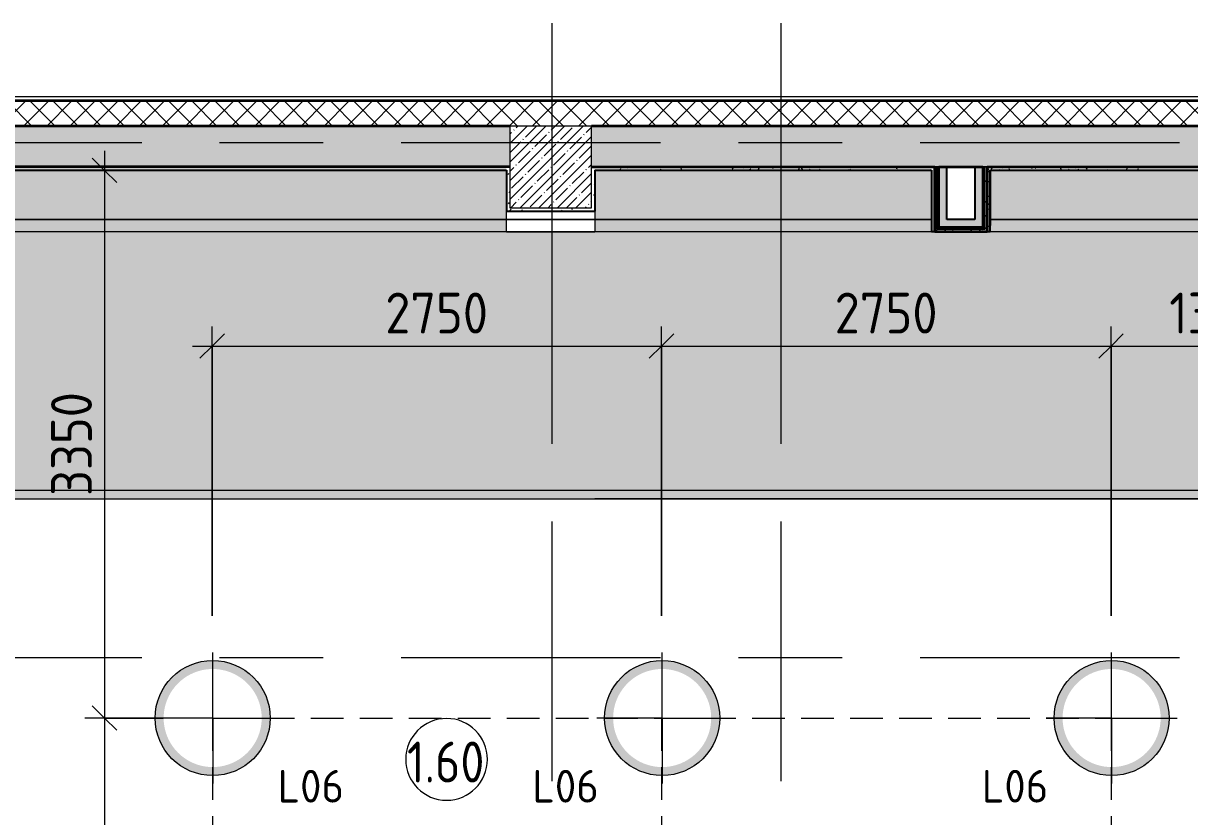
# Model space of a CAD drawing. Header units: millimetres. Extents: x 81425 to 274970, y -8553 to 29000.
# Drawn here: x 102574 to 109710, y 17176 to 22028 of the extents above; entities that cross this region are included whole.
import ezdxf

# ---------------------------------------------------------------- set-up
doc = ezdxf.new("R2010")
doc.units = ezdxf.units.MM
doc.linetypes.add('ADSK_Штрих_ш2 п1', pattern=[300, 200, -100])
doc.linetypes.add('Осевая', pattern=[3175, 635, -476.25, 1587.5, -476.25])
for name, color, linetype, lineweight in [('A-ANNO-DIMS', 7, 'Continuous', 9), ('A-ANNO-DIMS-100', 7, 'Continuous', 9), ('A-ANNO-NOTE', 7, 'Continuous', 9), ('A-AREA-IDEN', 7, 'Continuous', 9), ('A-DETL-2', 7, 'ADSK_Штрих_ш2 п1', 9), ('A-WALL', 7, 'Continuous', 9), ('E-LITE-EQPM-IDEN', 7, 'Continuous', 9), ('I-WALL', 7, 'Continuous', 9), ('S-COLS', 7, 'Continuous', 9), ('Оси', 7, 'Continuous', 9), ('Оси-2', 7, 'Осевая', 9)]:
    doc.layers.add(name, color=color, linetype=linetype, lineweight=lineweight)
for name, color, linetype, lineweight, true_color in [('A-CLNG-1', 7, 'Continuous', 9, 0xc0c0c0), ('A-WALL-1', 7, 'Continuous', 35, 0x3c3c3c), ('A-WALL-2', 7, 'Continuous', 25, 0x3c3c3c), ('A-WALL-4', 7, 'Continuous', 13, 0x3c3c3c), ('A-WALL-FNSH-1', 7, 'Continuous', 9, 0x3c3c3c), ('A-WALL-FNSH-2', 7, 'Continuous', 13, 0x3c3c3c)]:
    doc.layers.add(name, color=color, linetype=linetype, lineweight=lineweight, true_color=true_color)
doc.layers.add('A-CLNG-PATT-1', color=7, linetype='Continuous', lineweight=9, transparency=1)
doc.styles.add('GOST Common', font='GOST_Common.ttf', dxfattribs={"height": 200})
doc.styles.add('GOST Common_1', font='GOST_Common.ttf', dxfattribs={"width": 0.9, "height": 250})
doc.styles.add('ISOCPEUR', font='isocpeur.ttf', dxfattribs={"width": 0.9, "height": 250})
doc.dimstyles.new('ISO-2_5_0_9К_БОЛЬШОЙ_1', dxfattribs={"dimscale": 304.8, "dimtxt": 248.995294, "dimasz": 0.492126, "dimexe": 0.393701, "dimexo": 0.984252, "dimgap": 0, "dimtad": 1, "dimdec": 0, "dimrnd": 10, "dimzin": 0, "dimdsep": 46, "dimtxsty": 'ISOCPEUR', "dimblk1": 'OBLIQUE', "dimblk2": 'OBLIQUE', "dimsah": 1, "dimcen": 0.09, "dimdle": 0.393701, "dimazin": 0, "dimtfac": 1, "dimtdec": 4, "dimtix": 1, "dimtmove": 0, "dimatfit": 3, "dimfxl": 1, "dimtvp": 1, "dimtolj": 1, "dimtzin": 0, "dimarcsym": 2})
pattern_1 = [(0, (0, 0), (121.92, 30.48), [10.058, -81.382, 10.058, -81.382, -487.68]), (0, (0, 0), (121.92, 30.48), [-182.88, 10.058, -172.822, 10.058, -81.382, -213.36]), (0, (0, 0), (121.92, 30.48), [-457.2, 10.058, -50.902, 10.058, -142.342]), (120, (45.72, 15.24), (-87.356454, 90.345817), [10.058, -81.382, 10.058, -81.382, -487.68]), (120, (45.72, 15.24), (-87.356454, 90.345817), [-182.88, 10.058, -172.822, 10.058, -81.382, -213.36]), (120, (45.72, 15.24), (-87.356454, 90.345817), [-457.2, 10.058, -50.902, 10.058, -142.342]), (240, (60.96, 76.2), (-34.563546, -120.825817), [10.058, -81.382, 10.058, -81.382, -487.68]), (240, (60.96, 76.2), (-34.563546, -120.825817), [-182.88, 10.058, -172.822, 10.058, -81.382, -213.36]), (240, (60.96, 76.2), (-34.563546, -120.825817), [-457.2, 10.058, -50.902, 10.058, -142.342])]
pattern_2 = [(45, (0, 0), (-106.06602, 106.06602), []), (135, (0, 0), (-106.06602, -106.06602), [])]

# ---------------------------------------------------------------- blocks, each defined once
blk = doc.blocks.new('BSC_Колонна _Прямоугольная - 500х500-23282986-План расстановки осветительного оборудования 1 этажа в осях 23-33')
at = {"layer": 'S-COLS'}
h = blk.add_hatch(dxfattribs=at)
h.set_pattern_fill('FP_20', color=256, style=0, pattern_type=2)
h.set_pattern_definition([(45, (-105800, -21150), (-57.024626, 57.024626), []), (45, (-105742.975, -21150), (-57.024626, 57.024626), [100.806, -20.161, 3.353, -16.808])])
h.paths.add_polyline_path([(-250, -250), (250, -250), (250, 250), (-250, 250), (-250, -225.7)])
for p, q in [((250, 250), (-250, 250)), ((-250, 250), (-250, -250)), ((250, -250), (250, 250)), ((-250, -250), (250, -250))]:
    blk.add_line(p, q, dxfattribs=at)
blk = doc.blocks.new('Зашивка приборов отопления - Зашивка приборов отопления-33267402-План расстановки осветительного оборудования 1 этажа в осях 23-33')
at = {"layer": 'A-WALL'}
for p, q in [((101170, 20829), (101181, 20829)), ((101181, 20829), (101170, 20829)), ((101181, 20829), (105530, 20829)), ((105530, 20829), (101181, 20829)), ((105530, 20829), (106070, 20829)), ((106070, 20829), (105530, 20829)), ((106070, 20829), (108130, 20829)), ((108130, 20829), (106070, 20829)), ((101150, 20754), (105530, 20754)), ((105530, 20754), (106070, 20754)), ((106070, 20754), (108130, 20754))]:
    blk.add_line(p, q, dxfattribs=at)
blk = doc.blocks.new('Зашивка приборов отопления1 - Зашивка приборов отопления-33268338-План расстановки осветительного оборудования 1 этажа в осях 23-33')
at = {"layer": 'A-WALL'}
for p, q in [((108490, 20829), (110529, 20829)), ((110529, 20829), (108490, 20829)), ((108490, 20754), (110529, 20754))]:
    blk.add_line(p, q, dxfattribs=at)
blk = doc.blocks.new('DIMBLOCK66-План расстановки осветительного оборудования 1 этажа в осях 23-33')
at = {"layer": 'A-ANNO-DIMS-100', "lineweight": 20}
for p, q in [((103070.4, 21129), (102995.4, 21204)), ((103070.4, 21129), (103145.4, 21054)), ((103070.4, 17779), (102995.4, 17854)), ((103070.4, 17779), (103145.4, 17704))]:
    blk.add_line(p, q, dxfattribs=at)
at = {"layer": 'A-ANNO-DIMS-100'}
for p, q in [((103070.4, 21249), (103070.4, 17779)), ((102876.4, 21129), (103190.4, 21129)), ((103070.4, 21129), (102876.4, 21129)), ((103429, 17779), (102950.4, 17779)), ((103070.4, 17779), (103429, 17779))]:
    blk.add_line(p, q, dxfattribs=at)
at = {"layer": 'A-ANNO-DIMS-100', "color": 0, "insert": (102743.8, 19138), "char_height": 250, "width": 758.478, "attachment_point": 1, "rotation": 90, "line_spacing_factor": 1.149209, "style": 'ISOCPEUR'}
blk.add_mtext('3350', dxfattribs=at)
blk = doc.blocks.new('_Oblique')
at = {"color": 0, "linetype": 'ByBlock', "lineweight": -2}
blk.add_line((-0.5, -0.5), (0.5, 0.5), dxfattribs=at)
blk = doc.blocks.new('DIMBLOCK67-План расстановки осветительного оборудования 1 этажа в осях 23-33')
at = {"layer": 'A-ANNO-DIMS-100', "lineweight": 20}
for p, q in [((103070.4, 17779), (102995.4, 17854)), ((103070.4, 17779), (103145.4, 17704)), ((103070.4, 14879), (102995.4, 14954)), ((103070.4, 14879), (103145.4, 14804))]:
    blk.add_line(p, q, dxfattribs=at)
at = {"layer": 'A-ANNO-DIMS-100'}
for p, q in [((103429, 17779), (102950.4, 17779)), ((103070.4, 17779), (103070.4, 14759)), ((103070.4, 17779), (103429, 17779)), ((103429, 14879), (102950.4, 14879)), ((103070.4, 14879), (103429, 14879))]:
    blk.add_line(p, q, dxfattribs=at)
at = {"layer": 'A-ANNO-DIMS-100', "color": 0, "insert": (102743.8, 16013), "char_height": 250, "width": 758.478, "attachment_point": 1, "rotation": 90, "line_spacing_factor": 1.149209, "style": 'ISOCPEUR'}
blk.add_mtext('2900', dxfattribs=at)
blk = doc.blocks.new('DIMBLOCK68-План расстановки осветительного оборудования 1 этажа в осях 23-33')
at = {"layer": 'A-ANNO-DIMS-100'}
for p, q in [((103729, 18404.4), (103729, 20174.4)), ((106479, 18404.4), (106479, 20174.4)), ((103609, 20054.4), (106479, 20054.4)), ((103729, 20054.4), (103729, 18404.4)), ((106479, 20054.4), (106479, 18404.4))]:
    blk.add_line(p, q, dxfattribs=at)
at = {"layer": 'A-ANNO-DIMS-100', "lineweight": 20}
for p, q in [((103729, 20054.4), (103804, 20129.4)), ((106479, 20054.4), (106554, 20129.4)), ((103729, 20054.4), (103654, 19979.4)), ((106479, 20054.4), (106404, 19979.4))]:
    blk.add_line(p, q, dxfattribs=at)
at = {"layer": 'A-ANNO-DIMS-100', "color": 0, "insert": (104788, 20381.1), "char_height": 250, "width": 758.478, "attachment_point": 1, "line_spacing_factor": 1.149209, "style": 'ISOCPEUR'}
blk.add_mtext('2750', dxfattribs=at)
blk = doc.blocks.new('DIMBLOCK69-План расстановки осветительного оборудования 1 этажа в осях 23-33')
at = {"layer": 'A-ANNO-DIMS-100'}
for p, q in [((106479, 18404.4), (106479, 20174.4)), ((109229, 18404.4), (109229, 20174.4)), ((106479, 20054.4), (109229, 20054.4)), ((106479, 20054.4), (106479, 18404.4)), ((109229, 20054.4), (109229, 18404.4))]:
    blk.add_line(p, q, dxfattribs=at)
at = {"layer": 'A-ANNO-DIMS-100', "lineweight": 20}
for p, q in [((106479, 20054.4), (106554, 20129.4)), ((109229, 20054.4), (109304, 20129.4)), ((106479, 20054.4), (106404, 19979.4)), ((109229, 20054.4), (109154, 19979.4))]:
    blk.add_line(p, q, dxfattribs=at)
at = {"layer": 'A-ANNO-DIMS-100', "color": 0, "insert": (107538, 20381.1), "char_height": 250, "width": 758.478, "attachment_point": 1, "line_spacing_factor": 1.149209, "style": 'ISOCPEUR'}
blk.add_mtext('2750', dxfattribs=at)
blk = doc.blocks.new('DIMBLOCK70-План расстановки осветительного оборудования 1 этажа в осях 23-33')
at = {"layer": 'A-ANNO-DIMS-100'}
for p, q in [((109229, 18404.4), (109229, 20174.4)), ((110530, 19860.5), (110530, 20174.4)), ((109229, 20054.4), (110650, 20054.4)), ((109229, 20054.4), (109229, 18404.4)), ((110530, 20054.4), (110530, 19860.5))]:
    blk.add_line(p, q, dxfattribs=at)
at = {"layer": 'A-ANNO-DIMS-100', "lineweight": 20}
for p, q in [((109229, 20054.4), (109304, 20129.4)), ((110530, 20054.4), (110605, 20129.4)), ((109229, 20054.4), (109154, 19979.4)), ((110530, 20054.4), (110455, 19979.4))]:
    blk.add_line(p, q, dxfattribs=at)
at = {"layer": 'A-ANNO-DIMS-100', "color": 0, "insert": (109585, 20381.1), "char_height": 250, "width": 706.764, "attachment_point": 1, "line_spacing_factor": 1.149209, "style": 'ISOCPEUR'}
blk.add_mtext('1300', dxfattribs=at)
blk = doc.blocks.new('Марка_Помещения - Номер-25198446-План расстановки осветительного оборудования 1 этажа в осях 23-33')
at = {"layer": 'A-AREA-IDEN'}
for start, end in [(360, 180), (180, 360)]:
    blk.add_arc((0, 0), 2.5, start, end, dxfattribs=at)

msp = doc.modelspace()

# ---------------------------------------------------------------- hatches: boundary and pattern name
at = {"layer": 'A-ANNO-NOTE'}
h = msp.add_hatch(color=256, dxfattribs=at)
h.paths.add_polyline_path([(103732.5, 17427), (103760.1, 17428), (103787.6, 17431.3), (103814.7, 17436.7), (103841.3, 17444.2), (103867.2, 17453.8), (103892.3, 17465.3), (103916.5, 17478.8), (103939.4, 17494.2), (103961.1, 17511.3), (103981.4, 17530.1), (104000.2, 17550.4), (104019.5, 17575.1), (104032.7, 17595.1), (104046.2, 17619.2), (104057.8, 17644.3), (104067.3, 17670.2), (104074.8, 17696.8), (104080.7, 17727.4), (104083.5, 17751.4), (104084.6, 17779), (104083.5, 17806.6), (104080.2, 17834.1), (104074.8, 17861.2), (104067.3, 17887.8), (104057.8, 17913.7), (104046.2, 17938.8), (104032.7, 17962.9), (104017.3, 17985.9), (104000.2, 18007.6), (103981.4, 18027.9), (103961.1, 18046.7), (103939.4, 18063.8), (103916.5, 18079.2), (103892.3, 18092.7), (103867.2, 18104.2), (103841.3, 18113.8), (103814.7, 18121.3), (103787.6, 18126.7), (103760.1, 18130), (103732.5, 18131), (103704.9, 18130), (103677.4, 18126.7), (103650.3, 18121.3), (103623.7, 18113.8), (103597.8, 18104.2), (103572.7, 18092.7), (103548.6, 18079.2), (103525.6, 18063.8), (103503.9, 18046.7), (103483.6, 18027.9), (103464.8, 18007.6), (103447.7, 17985.9), (103432.4, 17962.9), (103418.9, 17938.8), (103407.3, 17913.7), (103397.7, 17887.8), (103390.2, 17861.2), (103384.8, 17834.1), (103381.6, 17806.6), (103380.5, 17779), (103381.6, 17751.4), (103384.8, 17723.9), (103390.2, 17696.8), (103397.7, 17670.2), (103407.3, 17644.3), (103418.9, 17619.2), (103432.4, 17595.1), (103447.7, 17572.1), (103464.8, 17550.4), (103483.6, 17530.1), (103503.9, 17511.3), (103525.6, 17494.2), (103548.6, 17478.8), (103572.7, 17465.3), (103597.8, 17453.8), (103623.7, 17444.2), (103650.3, 17436.7), (103677.4, 17431.3), (103704.9, 17428), (103723.3, 17427.1)])
h.paths.add_polyline_path([(103732.5, 17479), (103709, 17479.9), (103685.6, 17482.7), (103662.5, 17487.3), (103639.8, 17493.7), (103617.7, 17501.8), (103596.3, 17511.7), (103575.8, 17523.2), (103556.2, 17536.3), (103537.7, 17550.9), (103520.4, 17566.9), (103504.4, 17584.2), (103489.8, 17602.7), (103474.7, 17625.6), (103465.2, 17642.8), (103455.4, 17664.2), (103447.2, 17686.3), (103440.8, 17709), (103436.2, 17732.1), (103433.4, 17755.5), (103432.5, 17779), (103433.4, 17802.5), (103436.2, 17825.9), (103440.8, 17849), (103447.2, 17871.7), (103455.4, 17893.8), (103465.2, 17915.2), (103476.7, 17935.7), (103489.8, 17955.3), (103504.4, 17973.8), (103520.4, 17991.1), (103537.7, 18007.1), (103556.2, 18021.7), (103575.8, 18034.8), (103596.3, 18046.3), (103617.7, 18056.2), (103641.2, 18064.7), (103662.5, 18070.7), (103685.6, 18075.3), (103709, 18078.1), (103732.5, 18079), (103756.1, 18078.1), (103779.5, 18075.3), (103807.6, 18069.4), (103825.2, 18064.3), (103847.3, 18056.2), (103868.7, 18046.3), (103893.9, 18031.8), (103908.9, 18021.7), (103927.4, 18007.1), (103944.7, 17991.1), (103960.6, 17973.8), (103975.2, 17955.3), (103988.3, 17935.7), (103999.8, 17915.2), (104009.7, 17893.8), (104017.8, 17871.7), (104024.2, 17849), (104028.8, 17825.9), (104031.6, 17802.5), (104032.5, 17779), (104031.6, 17755.5), (104028, 17727.4), (104024.2, 17709), (104017.8, 17686.3), (104009.7, 17664.2), (103999.8, 17642.8), (103988.3, 17622.3), (103974, 17601.1), (103960.6, 17584.2), (103944.7, 17566.9), (103927.4, 17550.9), (103908.9, 17536.3), (103889.3, 17523.2), (103868.7, 17511.7), (103847.3, 17501.8), (103825.2, 17493.7), (103802.6, 17487.3), (103779.5, 17482.7), (103756.1, 17479.9), (103740.4, 17479.1)])
h = msp.add_hatch(color=256, dxfattribs=at)
h.paths.add_polyline_path([(106482.5, 17427), (106510.1, 17428), (106537.6, 17431.3), (106564.7, 17436.7), (106591.3, 17444.2), (106617.2, 17453.8), (106642.3, 17465.3), (106666.5, 17478.8), (106689.4, 17494.2), (106711.1, 17511.3), (106731.4, 17530.1), (106750.2, 17550.4), (106769.5, 17575.1), (106782.7, 17595.1), (106796.2, 17619.2), (106807.8, 17644.3), (106817.3, 17670.2), (106824.8, 17696.8), (106830.7, 17727.4), (106833.5, 17751.4), (106834.6, 17779), (106833.5, 17806.6), (106830.2, 17834.1), (106824.8, 17861.2), (106817.3, 17887.8), (106807.8, 17913.7), (106796.2, 17938.8), (106782.7, 17962.9), (106767.3, 17985.9), (106750.2, 18007.6), (106727.4, 18031.8), (106711.1, 18046.7), (106689.4, 18063.8), (106666.5, 18079.2), (106642.3, 18092.7), (106617.2, 18104.2), (106591.3, 18113.8), (106564.7, 18121.3), (106537.6, 18126.7), (106510.1, 18130), (106482.5, 18131), (106454.9, 18130), (106427.4, 18126.7), (106400.3, 18121.3), (106373.7, 18113.8), (106347.8, 18104.2), (106322.7, 18092.7), (106298.6, 18079.2), (106275.6, 18063.8), (106253.9, 18046.7), (106233.6, 18027.9), (106214.8, 18007.6), (106197.7, 17985.9), (106182.4, 17962.9), (106168.9, 17938.8), (106157.3, 17913.7), (106147.7, 17887.8), (106140.2, 17861.2), (106134.8, 17834.1), (106131.6, 17806.6), (106130.5, 17779), (106131.6, 17751.4), (106134.8, 17723.9), (106140.2, 17696.8), (106147.7, 17670.2), (106157.3, 17644.3), (106168.9, 17619.2), (106182.4, 17595.1), (106197.7, 17572.1), (106214.8, 17550.4), (106233.6, 17530.1), (106253.9, 17511.3), (106275.6, 17494.2), (106298.6, 17478.8), (106322.7, 17465.3), (106347.8, 17453.8), (106373.7, 17444.2), (106400.3, 17436.7), (106427.4, 17431.3), (106454.9, 17428), (106473.3, 17427.1)])
h.paths.add_polyline_path([(106482.5, 17479), (106459, 17479.9), (106435.6, 17482.7), (106412.5, 17487.3), (106389.8, 17493.7), (106367.7, 17501.8), (106346.3, 17511.7), (106325.8, 17523.2), (106304.1, 17537.9), (106287.7, 17550.9), (106270.4, 17566.9), (106254.4, 17584.2), (106239.8, 17602.7), (106226.7, 17622.3), (106215.2, 17642.8), (106205.4, 17664.2), (106197.2, 17686.3), (106190.8, 17709), (106186.2, 17732.1), (106183.4, 17755.5), (106182.5, 17779), (106183.4, 17802.5), (106186.2, 17825.9), (106190.8, 17849), (106197.2, 17871.7), (106205.4, 17893.8), (106215.2, 17915.2), (106226.7, 17935.7), (106239.8, 17955.3), (106254.4, 17973.8), (106270.4, 17991.1), (106287.7, 18007.1), (106306.2, 18021.7), (106325.8, 18034.8), (106346.3, 18046.3), (106367.7, 18056.2), (106389.8, 18064.3), (106412.5, 18070.7), (106435.6, 18075.3), (106459, 18078.1), (106482.5, 18079), (106506.1, 18078.1), (106529.5, 18075.3), (106552.6, 18070.7), (106575.2, 18064.3), (106597.3, 18056.2), (106618.7, 18046.3), (106643.9, 18031.8), (106658.9, 18021.7), (106677.4, 18007.1), (106694.7, 17991.1), (106710.6, 17973.8), (106725.2, 17955.3), (106738.3, 17935.7), (106749.8, 17915.2), (106759.7, 17893.8), (106767.8, 17871.7), (106774.2, 17849), (106778.8, 17825.9), (106781.6, 17802.5), (106782.5, 17779), (106781.6, 17755.5), (106778, 17727.4), (106774.2, 17709), (106767.8, 17686.3), (106759.7, 17664.2), (106749.8, 17642.8), (106738.3, 17622.3), (106725.2, 17602.7), (106710.6, 17584.2), (106694.7, 17566.9), (106677.4, 17550.9), (106658.9, 17536.3), (106636.9, 17521.8), (106618.7, 17511.7), (106597.3, 17501.8), (106575.2, 17493.7), (106552.6, 17487.3), (106529.5, 17482.7), (106506.1, 17479.9), (106490.4, 17479.1)])
h = msp.add_hatch(color=256, dxfattribs=at)
h.paths.add_polyline_path([(109232.5, 17427), (109260.1, 17428), (109287.6, 17431.3), (109314.7, 17436.7), (109341.3, 17444.2), (109367.2, 17453.8), (109392.3, 17465.3), (109416.5, 17478.8), (109439.4, 17494.2), (109461.1, 17511.3), (109481.4, 17530.1), (109500.2, 17550.4), (109519.5, 17575.1), (109532.7, 17595.1), (109546.2, 17619.2), (109557.8, 17644.3), (109567.3, 17670.2), (109574.8, 17696.8), (109580.7, 17727.4), (109583.5, 17751.4), (109584.6, 17779), (109583.5, 17806.6), (109580.2, 17834.1), (109574.8, 17861.2), (109567.3, 17887.8), (109557.8, 17913.7), (109546.2, 17938.8), (109532.7, 17962.9), (109517.3, 17985.9), (109500.2, 18007.6), (109481.4, 18027.9), (109461.1, 18046.7), (109439.4, 18063.8), (109416.5, 18079.2), (109392.3, 18092.7), (109367.2, 18104.2), (109341.3, 18113.8), (109314.7, 18121.3), (109287.6, 18126.7), (109260.1, 18130), (109232.5, 18131), (109204.9, 18130), (109177.4, 18126.7), (109150.3, 18121.3), (109123.7, 18113.8), (109097.8, 18104.2), (109072.7, 18092.7), (109048.6, 18079.2), (109025.6, 18063.8), (109003.9, 18046.7), (108983.6, 18027.9), (108964.8, 18007.6), (108947.7, 17985.9), (108932.4, 17962.9), (108918.9, 17938.8), (108907.3, 17913.7), (108897.7, 17887.8), (108890.2, 17861.2), (108884.8, 17834.1), (108881.6, 17806.6), (108880.5, 17779), (108881.6, 17751.4), (108884.8, 17723.9), (108890.2, 17696.8), (108897.7, 17670.2), (108907.3, 17644.3), (108918.9, 17619.2), (108932.4, 17595.1), (108947.7, 17572.1), (108967, 17547.9), (108983.6, 17530.1), (109003.9, 17511.3), (109025.6, 17494.2), (109048.6, 17478.8), (109072.7, 17465.3), (109097.8, 17453.8), (109123.7, 17444.2), (109150.3, 17436.7), (109177.4, 17431.3), (109204.9, 17428), (109223.3, 17427.1)])
h.paths.add_polyline_path([(109232.5, 17479), (109209, 17479.9), (109185.6, 17482.7), (109162.5, 17487.3), (109133.4, 17495.9), (109117.7, 17501.8), (109096.3, 17511.7), (109075.8, 17523.2), (109056.2, 17536.3), (109037.7, 17550.9), (109020.4, 17566.9), (109004.4, 17584.2), (108989.8, 17602.7), (108976.7, 17622.3), (108965.2, 17642.8), (108955.4, 17664.2), (108947.2, 17686.3), (108940.8, 17709), (108936.2, 17732.1), (108933.4, 17755.5), (108932.5, 17779), (108933.4, 17802.5), (108936.2, 17825.9), (108940.8, 17849), (108947.2, 17871.7), (108955.4, 17893.8), (108967, 17918.5), (108976.7, 17935.7), (108989.8, 17955.3), (109004.4, 17973.8), (109020.4, 17991.1), (109037.7, 18007.1), (109056.2, 18021.7), (109075.8, 18034.8), (109096.3, 18046.3), (109117.7, 18056.2), (109139.8, 18064.3), (109162.5, 18070.7), (109185.6, 18075.3), (109209, 18078.1), (109232.5, 18079), (109256.1, 18078.1), (109279.5, 18075.3), (109302.6, 18070.7), (109325.2, 18064.3), (109347.3, 18056.2), (109368.7, 18046.3), (109393.9, 18031.8), (109408.9, 18021.7), (109427.4, 18007.1), (109444.7, 17991.1), (109460.6, 17973.8), (109475.2, 17955.3), (109488.3, 17935.7), (109499.8, 17915.2), (109509.7, 17893.8), (109517.8, 17871.7), (109524.2, 17849), (109528.8, 17825.9), (109531.6, 17802.5), (109532.5, 17779), (109531.6, 17755.5), (109528, 17727.4), (109524.2, 17709), (109517.8, 17686.3), (109509.7, 17664.2), (109499.8, 17642.8), (109488.3, 17622.3), (109475.2, 17602.7), (109460.6, 17584.2), (109444.7, 17566.9), (109427.4, 17550.9), (109408.9, 17536.3), (109389.3, 17523.2), (109368.7, 17511.7), (109347.3, 17501.8), (109325.2, 17493.7), (109299.8, 17486.7), (109279.5, 17482.7), (109256.1, 17479.9), (109240.4, 17479.1)])
at = {"layer": 'A-CLNG-PATT-1'}
msp.add_hatch(color=256, dxfattribs=at).paths.add_polyline_path([(100965.4, 19170), (110529, 19170), (110529, 20870), (110329, 20870), (110329, 21130), (108490, 21130), (108490, 20750), (108130, 20750), (108130, 21130), (106070, 21129), (106070, 20750), (105530, 20750), (105530, 21130), (101181, 21130), (101181, 20754), (100821, 20754), (100821, 19170), (100832, 19170)])
at = {"layer": 'A-WALL'}
h = msp.add_hatch(dxfattribs=at)
h.set_pattern_fill('FP_4', color=256, style=0, pattern_type=2)
h.set_pattern_definition([(45, (0, 0), (-70.71068, 70.71068), []), (135, (0, 0), (-70.71068, -70.71068), [])])
h.paths.add_polyline_path([(125233, 21400), (125238, 21400), (125238, 21550), (110941.5, 21550), (111050, 21400), (125230, 21400)])
h.paths.add_polyline_path([(110464.9, 21400), (110803.2, 21400), (110694.6, 21550), (96610, 21550), (96610, 21400), (110350, 21400)])
h.paths.add_polyline_path([(93156, 21400), (93310, 21400), (93310, 21550), (93060, 21550), (93060, 21400)])
at = {"layer": 'I-WALL'}
h = msp.add_hatch(dxfattribs=at)
h.set_pattern_fill('FP_1', color=256, style=0, pattern_type=2)
h.set_pattern_definition([(45, (0, 0), (-57.024626, 57.024626), []), (45, (57.025, 0), (-57.024626, 57.024626), [100.806, -20.161, 3.353, -16.808])])
h.paths.add_polyline_path([(110350, 21150), (110350, 21400), (106050, 21400), (106050, 21150), (109799.1, 21150)])
h.paths.add_polyline_path([(105550, 21150), (105550, 21400), (100800, 21400), (100800, 21150), (105530, 21150)])
h = msp.add_hatch(dxfattribs=at)
h.set_pattern_fill('FP_38', color=256, style=0, pattern_type=2)
h.set_pattern_definition(pattern_1)
h.paths.add_polyline_path([(105530, 21130), (105530, 21150), (101150, 21150), (101150, 21130), (104473.3, 21130)])
h = msp.add_hatch(dxfattribs=at)
h.set_pattern_fill('FP_38', color=256, style=0, pattern_type=2)
h.set_pattern_definition(pattern_1)
h.paths.add_polyline_path([(105530, 20880), (105550, 20880), (105550, 21150), (105530, 21150), (105530, 20900)])
h = msp.add_hatch(dxfattribs=at)
h.set_pattern_fill('FP_38', color=256, style=0, pattern_type=2)
h.set_pattern_definition(pattern_1)
h.paths.add_polyline_path([(106050, 20900), (106070, 20900), (106070, 21150), (106050, 21150)])
h = msp.add_hatch(dxfattribs=at)
h.set_pattern_fill('FP_38', color=256, style=0, pattern_type=2)
h.set_pattern_definition(pattern_1)
h.paths.add_polyline_path([(108130, 21130), (108150, 21130), (108150, 21150), (106070, 21150), (106070, 21130), (107802, 21130)])
h = msp.add_hatch(dxfattribs=at)
h.set_pattern_fill('FP_38', color=256, style=0, pattern_type=2)
h.set_pattern_definition(pattern_1)
h.paths.add_polyline_path([(108150, 20774), (108150, 21130), (108130, 21130), (108130, 20774)])
h = msp.add_hatch(dxfattribs=at)
h.set_pattern_fill('FP_42', color=256, style=0, pattern_type=2)
h.set_pattern_definition(pattern_2)
h.paths.add_polyline_path([(108162.5, 20754), (108162.5, 21150), (108150, 21150), (108150, 20754)])
h = msp.add_hatch(dxfattribs=at)
h.set_pattern_fill('FP_42', color=256, style=0, pattern_type=2)
h.set_pattern_definition(pattern_2)
h.paths.add_polyline_path([(108175, 20766.5), (108175, 21150), (108162.5, 21150), (108162.5, 20766.5)])
for points in [[(108225, 20779), (108225, 21150), (108175, 21150), (108175, 20779)], [(108445, 20829), (108445, 21150), (108395, 21150), (108395, 20829)], [(108445, 20779), (108445, 20829), (108225, 20829), (108225, 20779)], [(110530, 19120), (110530, 19170), (100800, 19170), (100800, 19120), (110464.9, 19120)]]:
    msp.add_hatch(color=256, dxfattribs=at).paths.add_polyline_path(points)
h = msp.add_hatch(dxfattribs=at)
h.set_pattern_fill('FP_42', color=256, style=0, pattern_type=2)
h.set_pattern_definition(pattern_2)
h.paths.add_polyline_path([(108457.5, 20779), (108457.5, 21150), (108445, 21150), (108445, 20779)])
h = msp.add_hatch(dxfattribs=at)
h.set_pattern_fill('FP_42', color=256, style=0, pattern_type=2)
h.set_pattern_definition(pattern_2)
h.paths.add_polyline_path([(108467.7, 20766.5), (108470, 20766.5), (108470, 21150), (108457.5, 21150), (108457.5, 20766.5)])
h = msp.add_hatch(dxfattribs=at)
h.set_pattern_fill('FP_38', color=256, style=0, pattern_type=2)
h.set_pattern_definition(pattern_1)
h.paths.add_polyline_path([(110330, 21130), (110350, 21130), (110350, 21150), (108470, 21150), (108470, 21130), (110329, 21130)])
h = msp.add_hatch(dxfattribs=at)
h.set_pattern_fill('FP_38', color=256, style=0, pattern_type=2)
h.set_pattern_definition(pattern_1)
h.paths.add_polyline_path([(108490, 20754), (108490, 21130), (108470, 21130), (108470, 20754)])
h = msp.add_hatch(dxfattribs=at)
h.set_pattern_fill('FP_38', color=256, style=0, pattern_type=2)
h.set_pattern_definition(pattern_1)
h.paths.add_polyline_path([(105550, 20880), (106070, 20880), (106070, 20900), (105550, 20900)])
h = msp.add_hatch(dxfattribs=at)
h.set_pattern_fill('FP_38', color=256, style=0, pattern_type=2)
h.set_pattern_definition(pattern_1)
h.paths.add_polyline_path([(108470, 20754), (108470, 20774), (108130, 20774), (108130, 20754), (108467.7, 20754)])
h = msp.add_hatch(dxfattribs=at)
h.set_pattern_fill('FP_42', color=256, style=0, pattern_type=2)
h.set_pattern_definition(pattern_2)
h.paths.add_polyline_path([(108470, 20754), (108470, 20766.5), (108162.5, 20766.5), (108162.5, 20754), (108467.7, 20754)])
h = msp.add_hatch(dxfattribs=at)
h.set_pattern_fill('FP_42', color=256, style=0, pattern_type=2)
h.set_pattern_definition(pattern_2)
h.paths.add_polyline_path([(108175, 20766.5), (108457.5, 20766.5), (108457.5, 20779), (108175, 20779)])

# ---------------------------------------------------------------- linework, layer by layer
at = {"layer": 'A-ANNO-NOTE'}
for p, q in [((103732.5, 17779), (103732.5, 18179)), ((106482.5, 17779), (106482.5, 18179)), ((109232.5, 17779), (109232.5, 18179)), ((103732.5, 17779), (103332.5, 17779)), ((103732.5, 17779), (103732.5, 17379)), ((103732.5, 17779), (104132.5, 17779)), ((106482.5, 17779), (106082.5, 17779)), ((106482.5, 17779), (106482.5, 17379)), ((106482.5, 17779), (106882.5, 17779)), ((109232.5, 17779), (108832.5, 17779)), ((109232.5, 17779), (109232.5, 17379)), ((109232.5, 17779), (109632.5, 17779))]:
    msp.add_line(p, q, dxfattribs=at)
for centre in [(103732.5, 17779), (106482.5, 17779), (109232.5, 17779)]:
    msp.add_circle(centre, 352, dxfattribs=at)
at = {"layer": 'A-CLNG-1'}
for p, q in [((108130, 21130), (108130, 20750)), ((108490, 20750), (108490, 21130)), ((105530, 20750), (105530, 20880)), ((106070, 20879), (106070, 20750)), ((106070, 20750), (105530, 20750)), ((108490, 20750), (108130, 20750))]:
    msp.add_line(p, q, dxfattribs=at)
at = {"layer": 'A-DETL-2'}
for p, q in [((103732.8, 17779), (109229, 17779)), ((103732.8, 14879), (103732.8, 17779)), ((106479, 17779), (106479, 14879)), ((109229, 17779), (109229, 14879))]:
    msp.add_line(p, q, dxfattribs=at)
at = {"layer": 'A-WALL'}
for p, q in [((96570, 21580), (111141.9, 21580)), ((110694.6, 21550), (96610, 21550)), ((108175, 21150), (108150, 21150)), ((108162.5, 20766.5), (108162.5, 21150)), ((108470, 21150), (108445, 21150)), ((108457.5, 21150), (108457.5, 20766.5)), ((108457.5, 20766.5), (108162.5, 20766.5))]:
    msp.add_line(p, q, dxfattribs=at)
at = {"layer": 'A-WALL-1'}
for p, q in [((105550, 21400), (96610, 21400)), ((110350, 21400), (106050, 21400)), ((105550, 21150), (100800, 21150)), ((106050, 21150), (108150, 21150)), ((108150, 20754), (108150, 21150)), ((108175, 21150), (108445, 21150)), ((108175, 20779), (108175, 21150)), ((108445, 21150), (108445, 20779)), ((108470, 21150), (110350, 21150)), ((108470, 21150), (108470, 20754)), ((108445, 20779), (108175, 20779)), ((108150, 20754), (108470, 20754))]:
    msp.add_line(p, q, dxfattribs=at)
at = {"layer": 'A-WALL-2'}
for p, q in [((101170, 21130), (105530, 21130)), ((105530, 21130), (105530, 20880)), ((106070, 21130), (108130, 21130)), ((106070, 21130), (106070, 20880)), ((108130, 21130), (108130, 20754)), ((108225, 20829), (108225, 21150)), ((108395, 21150), (108395, 20829)), ((108490, 21130), (110330, 21130)), ((108490, 20754), (108490, 21130)), ((105530, 20880), (106070, 20880)), ((108470, 20774), (108150, 20774)), ((108395, 20829), (108225, 20829)), ((108130, 20754), (108490, 20754))]:
    msp.add_line(p, q, dxfattribs=at)
at = {"layer": 'A-WALL-4'}
for p, q in [((110530, 19170), (100800, 19170)), ((100821, 19120), (106071, 19120))]:
    msp.add_line(p, q, dxfattribs=at)
at = {"layer": 'A-WALL-FNSH-1'}
msp.add_line((125238, 21558), (96610, 21558), dxfattribs=at)
at = {"layer": 'A-WALL-FNSH-2'}
for p, q in [((125238, 21553), (96610, 21553)), ((105529, 21130), (105529, 20880)), ((106071, 21129), (106070, 21129)), ((106071, 20879), (106071, 21129)), ((105529, 20880), (105530, 20880)), ((106070, 20880), (106070, 20879)), ((106070, 20879), (106071, 20879)), ((110530, 19120), (106071, 19120)), ((106071, 19120), (106071, 19119)), ((106071, 19119), (110530, 19119))]:
    msp.add_line(p, q, dxfattribs=at)
at = {"layer": 'I-WALL'}
for p, q in [((105529, 21129), (101171, 21129)), ((108130, 21129), (106071, 21129)), ((106850, 21129), (106850, 21130)), ((107750, 21130), (107750, 21129)), ((108129, 21129), (108129, 20753)), ((110329, 21129), (108490, 21129)), ((108491, 21129), (108491, 20791.5)), ((105529, 20880), (105529, 20879)), ((106070, 20879), (105530, 20879)), ((108491, 20791.5), (108490, 20791.5)), ((108129, 20753), (100821, 20753)), ((101181, 20754), (108130, 20754)), ((108490, 20753), (108130, 20753)), ((108490, 20753), (108490, 20754)), ((108490, 20754), (110529, 20754)), ((110529, 20753), (108490, 20753))]:
    msp.add_line(p, q, dxfattribs=at)
at = {"layer": 'Оси'}
for p, q in [((105810, 19528.3), (105810, 22028.3)), ((107210, 19528.3), (107210, 22028.3))]:
    msp.add_line(p, q, dxfattribs=at)
at = {"layer": 'Оси-2'}
for p, q in [((84724.5, 21300), (122580, 21300)), ((105810, 406.8), (105810, 19528.3)), ((107210, 406.8), (107210, 19528.3)), ((84724.5, 18150), (122788, 18150))]:
    msp.add_line(p, q, dxfattribs=at)

# ---------------------------------------------------------------- block references
at = {"layer": 'A-AREA-IDEN', "xscale": 99.99999999999993, "yscale": 99.99999999999993, "zscale": 99.99999999999993}
msp.add_blockref('Марка_Помещения - Номер-25198446-План расстановки осветительного оборудования 1 этажа в осях 23-33', (105163.4, 17526.3), dxfattribs=at)
at = {"layer": 'A-WALL'}
for name in ['Зашивка приборов отопления - Зашивка приборов отопления-33267402-План расстановки осветительного оборудования 1 этажа в осях 23-33', 'Зашивка приборов отопления1 - Зашивка приборов отопления-33268338-План расстановки осветительного оборудования 1 этажа в осях 23-33']:
    msp.add_blockref(name, (0, 0), dxfattribs=at)
at = {"layer": 'S-COLS'}
msp.add_blockref('BSC_Колонна _Прямоугольная - 500х500-23282986-План расстановки осветительного оборудования 1 этажа в осях 23-33', (105800, 21150), dxfattribs=at)

# ---------------------------------------------------------------- texts
at = {"layer": 'A-AREA-IDEN', "insert": (104921.6, 17634.9), "char_height": 250, "width": 606.076, "attachment_point": 1, "style": 'GOST Common_1'}
msp.add_mtext('1.60', dxfattribs=at)
at = {"layer": 'E-LITE-EQPM-IDEN', "char_height": 200, "width": 529.114, "attachment_point": 1, "style": 'GOST Common'}
for insert in [(104129.9, 17462.1), (105688.7, 17462.1), (108438.7, 17462.1)]:
    msp.add_mtext('L06', dxfattribs=dict(at, insert=insert))

# ---------------------------------------------------------------- dimensions: what is measured, and where the dimension line sits
at = {"layer": 'A-ANNO-DIMS'}
for base, p1, p2, override, picture, middle in [((103070.4, 17779), (103176.4, 21129), (103729, 17779), {"dimpost": '<>', "dimfxl": 3395.263522}, 'DIMBLOCK66-План расстановки осветительного оборудования 1 этажа в осях 23-33', (102945.4, 19454)), ((103070.4, 14879), (103729, 17779), (103729, 14879), {"dimpost": '<>', "dimfxl": 2900}, 'DIMBLOCK67-План расстановки осветительного оборудования 1 этажа в осях 23-33', (102945.4, 16329))]:
    dim = msp.add_linear_dim(base=base, p1=p1, p2=p2, angle=90, dimstyle='ISO-2_5_0_9К_БОЛЬШОЙ_1', override=override, dxfattribs=at)
    dim.commit()
    dim.dimension.update_dxf_attribs({"geometry": picture, "text_midpoint": middle})
for base, p1, p2, override, picture, middle in [((106479, 20054.4), (103729, 18104.4), (106479, 18104.4), {"dimpost": '<>', "dimfxl": 2750}, 'DIMBLOCK68-План расстановки осветительного оборудования 1 этажа в осях 23-33', (105104, 20179.4)), ((109229, 20054.4), (106479, 18104.4), (109229, 18104.4), {"dimpost": '<>', "dimfxl": 2750}, 'DIMBLOCK69-План расстановки осветительного оборудования 1 этажа в осях 23-33', (107854, 20179.4)), ((110530, 20054.4), (109229, 18104.4), (110530, 20160.5), {"dimpost": '<>', "dimfxl": 2433.156204}, 'DIMBLOCK70-План расстановки осветительного оборудования 1 этажа в осях 23-33', (109879.5, 20179.4))]:
    dim = msp.add_linear_dim(base=base, p1=p1, p2=p2, dimstyle='ISO-2_5_0_9К_БОЛЬШОЙ_1', override=override, dxfattribs=at)
    dim.commit()
    dim.dimension.update_dxf_attribs({"geometry": picture, "text_midpoint": middle})

doc.saveas('drawing.dxf')
